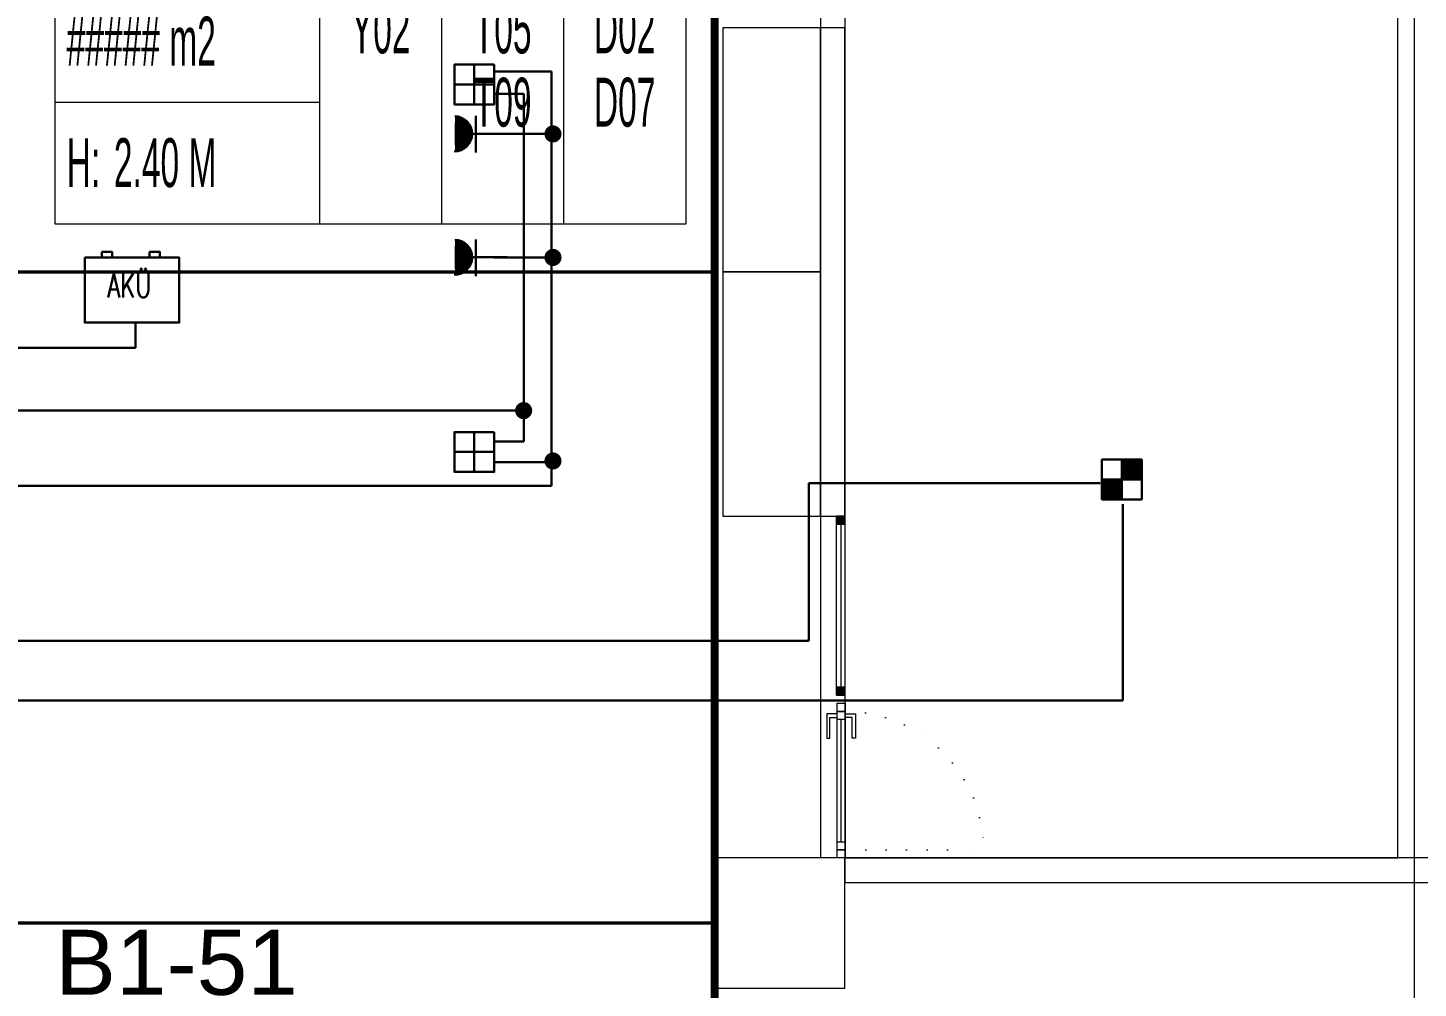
# Model space of a CAD drawing. Header units: metres. Extents: x -13194 to 152406, y -4219 to 19791.
# Drawn here: x 59393 to 60248, y 3200 to 3790 of the extents above; entities that cross this region are included whole.
import ezdxf
from ezdxf.enums import TextEntityAlignment as Align

# ---------------------------------------------------------------- set-up
doc = ezdxf.new("R2010")
doc.units = ezdxf.units.M
doc.header["$LTSCALE"] = 100
doc.header["$MEASUREMENT"] = 0
doc.linetypes.add('DOT2', pattern=[0.125, 0, -0.125])
doc.linetypes.add('HIDDEN', pattern=[0.375, 0.25, -0.125])
doc.layers.get('0').update_dxf_attribs({"color": 9, "lineweight": 9})
for name, color, linetype, lineweight in [('00', 9, 'Continuous', 9), ('01', 9, 'Continuous', 9), ('05', 9, 'Continuous', 9), ('06B', 9, 'Continuous', 9), ('06D', 9, 'Continuous', 9), ('10', 9, 'Continuous', 9), ('15', 9, 'Continuous', 9), ('20', 9, 'DOT2', 9), ('21_mahal200', 9, 'Continuous', 9), ('30', 41, 'Continuous', 9), ('E-DUVARA MONTE PRİZ KUTUSU', 7, 'Continuous', 30), ('E-KABLO', 7, 'Continuous', 30), ('E-KOMBİNE ETANŞ PRİZ (2x1 FAZ+4x3 FAZ)', 7, 'Continuous', 30), ('E-LINYE', 7, 'Continuous', 30), ('E-UPS PRİZ', 7, 'Continuous', 30)]:
    doc.layers.add(name, color=color, linetype=linetype, lineweight=lineweight)
doc.styles.add('Arial', font='arial.ttf', dxfattribs={"height": 2.5})
doc.styles.add('E-YAZI', font='txttw.shx')
doc.styles.add('MuuM_TEXT-STANDART', font='ARIALN.TTF')

# ---------------------------------------------------------------- blocks, each defined once
blk = doc.blocks.new('10_DUVARA MONTE PRİZ KUTUSU')
at = {"layer": 'E-DUVARA MONTE PRİZ KUTUSU', "color": 4}
for p, q in [((0, 24.5), (0, -24.5)), ((24.5, 0), (-24.5, 0))]:
    blk.add_line(p, q, dxfattribs=at)
blk.add_lwpolyline([(-24.5, -24.5), (24.5, -24.5), (24.5, 24.5), (-24.5, 24.5)], close=True, dxfattribs=at)
blk = doc.blocks.new('100_UPS PRİZ')
at = {"layer": 'E-UPS PRİZ', "color": 4}
for p, q in [((-1.223, 2.136), (1.279, 2.136)), ((0, 2.4), (0, 0))]:
    blk.add_line(p, q, dxfattribs=at)
at = {"layer": 'E-UPS PRİZ', "color": 4, "const_width": 1.2}
blk.add_lwpolyline([(-0.6, 3.584, 0.97398), (0.6, 3.584, 0.97398)], format="xyb", dxfattribs=at)
at = {"layer": 'E-UPS PRİZ', "color": 4}
blk.add_arc((0, 3.6), 1.2, 180.75513, 0.75513, dxfattribs=at)
blk = doc.blocks.new('E-1 TRIFAZE +1 MONOFAZE UPS+2 DATA')
at = {"layer": 'E-DUVARA MONTE PRİZ KUTUSU'}
h = blk.add_hatch(dxfattribs=at)
h.set_pattern_fill('ANSI31', color=30)
h.set_pattern_definition([(45, (-80359.58956, -61869.2512), (-0.08838834765, 0.08838834765), [])])
h.paths.add_polyline_path([(122.4, 0), (122.4, 122.4), (0, 122.4), (0, 0)])
h.paths.add_polyline_path([(0, -122.4), (0, 0), (-122.4, 0), (-122.4, -122.4)])
at = {"layer": 'E-DUVARA MONTE PRİZ KUTUSU', "color": 30}
for p, q in [((0, -122.4), (0, 122.4)), ((-122.4, 0), (122.4, 0))]:
    blk.add_line(p, q, dxfattribs=at)
blk.add_lwpolyline([(122.4, 122.4), (-122.4, 122.4), (-122.4, -122.4), (122.4, -122.4)], close=True, dxfattribs=at)
blk = doc.blocks.new('E-AKU SARJ VE ENERJI UNITESI')
at = {"layer": 'E-KOMBİNE ETANŞ PRİZ (2x1 FAZ+4x3 FAZ)', "color": 2}
for points in [[(-185.5, 434), (-122.5, 434), (-122.5, 399), (-185.5, 399)], [(108.5, 434), (171.5, 434), (171.5, 399), (108.5, 399)], [(-290.5, 399), (290.5, 399), (290.5, 0), (-290.5, 0)]]:
    blk.add_lwpolyline(points, close=True, dxfattribs=at)
at = {"layer": 'E-KOMBİNE ETANŞ PRİZ (2x1 FAZ+4x3 FAZ)', "color": 2, "style": 'E-YAZI', "width": 0.7}
blk.add_text('AKÜ', height=147, dxfattribs=at).set_placement((-16.1, 242.9), align=Align.MIDDLE)
blk = doc.blocks.new('p-kolon_80x80')
blk.add_lwpolyline([(-40, -40), (40, -40), (40, 40), (-40, 40)], close=True)
blk = doc.blocks.new('1.bod.mimari.elk')
at = {"layer": '01'}
blk.add_lwpolyline([(4130, -5950), (4130, -5950), (4130, -5950), (4130, -5400), (4400, -5400), (4400, -5950), (4400, -5950), (4400, -5950), (4440, -5950), (4440, -5350), (4090, -5350), (4090, -5950), (4130, -5950)], dxfattribs=at)
blk.add_blockref('p-kolon_80x80', (3700, -5390), dxfattribs=at)
blk = doc.blocks.new('p-b1 tavan lejant')
at = {"layer": '30'}
for points in [[(58960, -24185), (57640, -24185), (57640, -18610), (59725, -18610), (59725, -20120), (59660, -20120), (59660, -21000), (59725, -21000), (59725, -21720), (59660, -21720), (59660, -23320), (58960, -23320)], [(60080, -21720), (60080, -20935), (59740, -20935), (59740, -21720)]]:
    blk.add_lwpolyline(points, close=True, dxfattribs=at)
blk = doc.blocks.new('p-işyeri')
at = {"color": 0, "const_width": 2}
blk.add_lwpolyline([(200, 0), (200, 700), (-200, 700), (-200, 0)], close=True, dxfattribs=at)
blk = doc.blocks.new('p-birim')
blk.add_lwpolyline([(0, 0), (1, 0), (1, 1), (0, 1)], close=True)
blk = doc.blocks.new('prf-10x10')
blk.add_lwpolyline([(-5, -5), (5, -5), (5, 5), (-5, 5)], close=True)
at = {"color": 255}
blk.add_solid([(-5, -5), (5, -5), (-5, 5), (5, 5)], dxfattribs=at)
at = {"layer": '10'}
blk.add_point((0, 0), dxfattribs=at)
blk = doc.blocks.new('*U700')
at = {"layer": '06D'}
blk.add_lwpolyline([(-2.5, 110), (2.5, 110), (2.5, 0), (-2.5, 0)], close=True, dxfattribs=at)
at = {"layer": '15'}
blk.add_lwpolyline([(0, 105), (0, 5)], dxfattribs=at)
at = {"layer": '10', "xscale": 0.5, "yscale": 0.5, "rotation": 90}
for p in [(0, 107.5), (0, 2.5)]:
    blk.add_blockref('prf-10x10', p, dxfattribs=at)
blk = doc.blocks.new('p-al-01')
at = {"layer": '06B'}
for points in [[(27.05, 4.35), (27.05, 10.6), (42.05, 10.6), (42.05, 8.72), (29.3, 8.72), (29.3, 8.72), (29.3, 4.35), (27.05, 4.35)], [(27.05, -0.65), (27.05, -6.9), (42.05, -6.9), (42.05, -5.03), (29.3, -5.03), (29.3, -5.03), (29.3, -0.65), (27.05, -0.65)]]:
    blk.add_lwpolyline(points, dxfattribs=at)
at = {"layer": '06D'}
for p, q in [((115.67, 4.35), (28.8, 4.35)), ((28.8, -0.65), (115.67, -0.65))]:
    blk.add_line(p, q, dxfattribs=at)
at = {"layer": '10'}
for points in [[(25.67, -0.65), (25.67, 4.35), (20.67, 4.35), (20.67, -0.65)], [(30.67, -0.65), (30.67, 4.35), (25.67, 4.35), (25.67, -0.65)], [(110.67, -0.65), (110.67, 4.35), (105.67, 4.35), (105.67, -0.65)], [(115.67, -0.65), (115.67, 4.35), (110.67, 4.35), (110.67, -0.65)]]:
    blk.add_lwpolyline(points, close=True, dxfattribs=at)
at = {"layer": '15'}
blk.add_lwpolyline([(105.67, 1.85), (30.67, 1.85)], dxfattribs=at)
at = {"layer": '20'}
blk.add_lwpolyline([(110.67, -0.65), (110.67, -85.65)], dxfattribs=at)
blk.add_arc((110.67, -0.65), 85, 180, 270, dxfattribs=at)
blk = doc.blocks.new('0_roomno2')
blk.add_lwpolyline([(19.375, -10.5), (0, -10.5), (0, 0), (19.375, 0)], close=True)
for points in [[(0, -3), (19.375, -3)], [(8.125, -3), (8.125, -10.5)], [(11.875, -3), (11.875, -10.5)], [(15.625, -3), (15.625, -10.5)], [(0, -6.75), (8.125, -6.75)]]:
    blk.add_lwpolyline(points)
at = {"style": 'MuuM_TEXT-STANDART', "width": 0.6}
blk.add_text('H:', height=1.5, dxfattribs=at).set_placement((0.35, -8.608), align=Align.MIDDLE_LEFT)
at = {"style": 'Arial'}
blk.add_attdef('ODANO', (0, 1.17), '', height=2, dxfattribs=at)
blk.add_attdef('MEKANADI', text='', height=2, dxfattribs=at).set_placement((0.35, -3), align=Align.BOTTOM_LEFT)
at = {"style": 'MuuM_TEXT-STANDART', "width": 0.6}
for tag, p in [('YER01', (10, -4.5)), ('TAVAN01', (13.75, -4.5)), ('DUVAR01', (17.5, -4.5)), ('YER02', (10, -6.75)), ('TAVAN02', (13.75, -6.75)), ('DUVAR02', (17.5, -6.75)), ('YER03', (10, -9)), ('TAVAN03', (13.75, -9)), ('DUVAR03', (17.5, -9))]:
    blk.add_attdef(tag, text='', height=1.5, dxfattribs=at).set_placement(p, align=Align.MIDDLE_CENTER)
for tag, p in [('M2', (0.35, -4.875)), ('TEMIZTAVANYUKSEKLIGI', (1.8, -8.608))]:
    blk.add_attdef(tag, text='', height=1.5, dxfattribs=at).set_placement(p, align=Align.MIDDLE_LEFT)
blk = doc.blocks.new('1.bod.mimari1.elk')
at = {"layer": '00'}
for points in [[(4090, -4315), (4090, -4550), (3740, -4550), (3740, -4565), (4090, -4565), (4090, -4970), (4090, -4970), (4090, -4970), (4090, -4985), (4090, -4985), (4090, -4985), (4090, -5350)], [(4090, -5350), (3740, -5350), (3740, -5365), (4020, -5365)], [(4020, -5365), (4100, -5365), (4100, -5350)]]:
    blk.add_lwpolyline(points, dxfattribs=at)
blk.add_lwpolyline([(3725, -5140), (3740, -5140), (3740, -4840), (3725, -4840)], close=True, dxfattribs=at)
at = {"layer": '20', "ltscale": 2, "const_width": 5}
blk.add_lwpolyline([(4440, -7830), (3660, -7830), (3660, -4550), (4440, -4550)], close=True, dxfattribs=at)
for name, p in [('p-b1 tavan lejant', (-56000, 16370)), ('*U700', (3737.5, -5250))]:
    blk.add_blockref(name, p)
at = {"xscale": -1, "rotation": 90}
blk.add_blockref('p-al-01', (3739.6, -5234.33), dxfattribs=at)
at = {"layer": '05', "xscale": 60.00000000000003, "yscale": 150}
for p in [(3665, -4990), (3665, -5140)]:
    blk.add_blockref('p-birim', p, dxfattribs=at)
at = {"layer": '06D', "color": 89, "linetype": 'HIDDEN', "true_color": 0x2e4d23, "rotation": 90}
for p in [(3660, -4790), (3660, -5190), (3660, -5590)]:
    blk.add_blockref('p-işyeri', p, dxfattribs=at)
at = {"layer": '21_mahal200'}
ref = blk.add_blockref('0_roomno2', (3254.7, -4750.67), dxfattribs=dict(at, xscale=20, yscale=20, zscale=20))
ref.add_attrib('ODANO', 'B1-49', (3254.7, -4742.03), dxfattribs={"layer": '0', "height": 40, "style": 'Arial'})
ref.add_attrib('MEKANADI', 'ŞARJ+ELEKTRİK O.(VW)', dxfattribs={"layer": '0', "height": 40, "style": 'Arial', "width": 0.6}).set_placement((3261.7, -4810.67), align=Align.BOTTOM_LEFT)
ref.add_attrib('M2', '##### m2', dxfattribs={"layer": '0', "height": 30, "style": 'MuuM_TEXT-STANDART', "width": 0.6}).set_placement((3261.7, -4848.17), align=Align.MIDDLE_LEFT)
ref.add_attrib('TEMIZTAVANYUKSEKLIGI', '2.40 M', dxfattribs={"layer": '0', "height": 30, "style": 'MuuM_TEXT-STANDART', "width": 0.6}).set_placement((3290.7, -4922.83), align=Align.MIDDLE_LEFT)
ref.add_attrib('YER01', 'Y02', dxfattribs={"layer": '0', "height": 30, "style": 'MuuM_TEXT-STANDART', "width": 0.6}).set_placement((3454.7, -4840.67), align=Align.MIDDLE_CENTER)
ref.add_attrib('TAVAN01', 'T05', dxfattribs={"layer": '0', "height": 30, "style": 'MuuM_TEXT-STANDART', "width": 0.6}).set_placement((3529.7, -4840.67), align=Align.MIDDLE_CENTER)
ref.add_attrib('DUVAR01', 'D02', dxfattribs={"layer": '0', "height": 30, "style": 'MuuM_TEXT-STANDART', "width": 0.6}).set_placement((3604.7, -4840.67), align=Align.MIDDLE_CENTER)
ref.add_attrib('TAVAN02', 'T09', dxfattribs={"layer": '0', "height": 30, "style": 'MuuM_TEXT-STANDART', "width": 0.6}).set_placement((3529.7, -4885.67), align=Align.MIDDLE_CENTER)
ref.add_attrib('DUVAR02', 'D07', dxfattribs={"layer": '0', "height": 30, "style": 'MuuM_TEXT-STANDART', "width": 0.6}).set_placement((3604.7, -4885.67), align=Align.MIDDLE_CENTER)
ref = blk.add_blockref('0_roomno2', (3254.7, -5442.72), dxfattribs=dict(at, xscale=20, yscale=20, zscale=20))
ref.add_attrib('ODANO', 'B1-51', (3254.7, -5434.08), dxfattribs={"layer": '0', "height": 40, "style": 'Arial'})
ref.add_attrib('MEKANADI', 'ELEK.O.', dxfattribs={"layer": '0', "height": 40, "style": 'Arial'}).set_placement((3261.7, -5502.72), align=Align.BOTTOM_LEFT)
ref.add_attrib('M2', '#### m2', dxfattribs={"layer": '0', "height": 30, "style": 'MuuM_TEXT-STANDART', "width": 0.6}).set_placement((3261.7, -5540.22), align=Align.MIDDLE_LEFT)
ref.add_attrib('TEMIZTAVANYUKSEKLIGI', '2.90 M', dxfattribs={"layer": '0', "height": 30, "style": 'MuuM_TEXT-STANDART', "width": 0.6}).set_placement((3290.7, -5614.88), align=Align.MIDDLE_LEFT)
ref.add_attrib('YER01', 'Y01', dxfattribs={"layer": '0', "height": 30, "style": 'MuuM_TEXT-STANDART', "width": 0.6}).set_placement((3454.7, -5532.72), align=Align.MIDDLE_CENTER)
ref.add_attrib('TAVAN01', 'T09', dxfattribs={"layer": '0', "height": 30, "style": 'MuuM_TEXT-STANDART', "width": 0.6}).set_placement((3529.7, -5532.72), align=Align.MIDDLE_CENTER)
ref.add_attrib('DUVAR01', 'D07', dxfattribs={"layer": '0', "height": 30, "style": 'MuuM_TEXT-STANDART', "width": 0.6}).set_placement((3604.7, -5532.72), align=Align.MIDDLE_CENTER)

msp = doc.modelspace()

# ---------------------------------------------------------------- linework, layer by layer
at = {"layer": 'E-KABLO', "color": 5}
for p, q in [((59679.65, 3749.44), (59697.86, 3749.44)), ((59697.86, 3535.77), (59697.86, 3749.44)), ((58929.31, 3554.84), (59697.77, 3554.84)), ((59679.65, 3535.77), (59697.86, 3535.77))]:
    msp.add_line(p, q, dxfattribs=at)
at = {"layer": 'E-KABLO', "color": 4, "const_width": 5.25}
for points in [[(59718.42, 3724.8, -1), (59713.17, 3724.8, -1)], [(59718.42, 3648.93, -1), (59713.17, 3648.93, -1)], [(59718.42, 3523.89, -1), (59713.17, 3523.89, -1)]]:
    msp.add_lwpolyline(points, format="xyb", close=True, dxfattribs=at)
at = {"layer": 'E-KABLO', "color": 5, "const_width": 5.25}
msp.add_lwpolyline([(59700.39, 3554.84, -1), (59695.14, 3554.84, -1)], format="xyb", close=True, dxfattribs=at)
at = {"layer": 'E-KOMBİNE ETANŞ PRİZ (2x1 FAZ+4x3 FAZ)', "color": 2}
for p, q in [((59459.16, 3608.3), (59459.16, 3593.3)), ((58930.16, 3593.3), (59459.16, 3593.3)), ((60066.16, 3497.3), (60066.16, 3376.8)), ((58929.97, 3376.8), (60066.16, 3376.8))]:
    msp.add_line(p, q, dxfattribs=at)
at = {"layer": 'E-LINYE', "color": 4}
for p, q in [((59680.44, 3763.18), (59714.97, 3763.18)), ((59714.97, 3763.18), (59714.97, 3508.7)), ((59679.46, 3724.8), (59715.8, 3724.8)), ((59679.46, 3648.93), (59715.8, 3648.93)), ((59680.44, 3523.2), (59710.67, 3523.2)), ((58884.47, 3508.7), (59714.97, 3508.7)), ((60052.16, 3510.3), (59873.16, 3510.3)), ((59873.16, 3510.3), (59873.16, 3413.3)), ((59873.16, 3413.3), (58884.47, 3413.3))]:
    msp.add_line(p, q, dxfattribs=at)

# ---------------------------------------------------------------- block references
at = {"layer": '06D'}
for name in ['1.bod.mimari.elk', '1.bod.mimari1.elk']:
    msp.add_blockref(name, (56155.16, 8630), dxfattribs=at)
at = {"layer": 'E-DUVARA MONTE PRİZ KUTUSU', "color": 3, "xscale": 0.5, "yscale": 0.5, "zscale": 0.5, "rotation": 180}
for p in [(59667.41, 3755.16), (59667.41, 3529.44)]:
    msp.add_blockref('10_DUVARA MONTE PRİZ KUTUSU', p, dxfattribs=at)
at = {"layer": 'E-DUVARA MONTE PRİZ KUTUSU', "color": 4, "xscale": 0.1, "yscale": 0.1, "zscale": 0.1}
msp.add_blockref('E-1 TRIFAZE +1 MONOFAZE UPS+2 DATA', (60065.46, 3512.53), dxfattribs=at)
at = {"layer": 'E-KOMBİNE ETANŞ PRİZ (2x1 FAZ+4x3 FAZ)', "color": 4, "xscale": 0.1, "yscale": 0.1, "zscale": 0.1}
msp.add_blockref('E-AKU SARJ VE ENERJI UNITESI', (59456.98, 3608.96), dxfattribs=at)
at = {"layer": 'E-UPS PRİZ', "xscale": -9, "yscale": 9, "zscale": 9, "rotation": 90}
for p in [(59687.67, 3724.9), (59687.67, 3649.03)]:
    msp.add_blockref('100_UPS PRİZ', p, dxfattribs=at)

doc.saveas('drawing.dxf')
